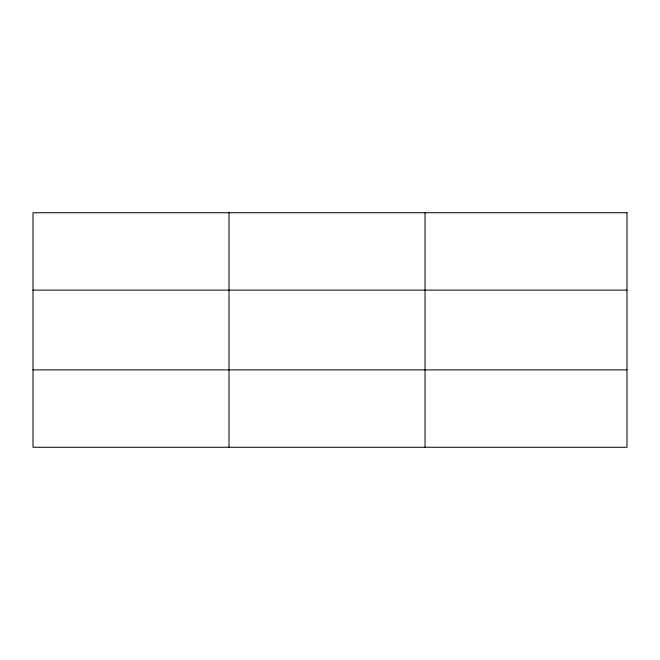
<?xml version="1.0" encoding="UTF-8"?>
<svg xmlns="http://www.w3.org/2000/svg" width="660" height="660" viewBox="0 0 660 660"><rect width="100%" height="100%" fill="white"/><g stroke="black" fill="none" stroke-linecap="round" stroke-linejoin="round"><path stroke-width="0.99" d="M229.02 447.265L229.02 212.734M425.04 447.265L425.04 212.734M33 290.128L627 290.128M33 369.872L627 369.872M627 212.734L627 447.265L33 447.265L33 212.734L627 212.734"/></g></svg>
